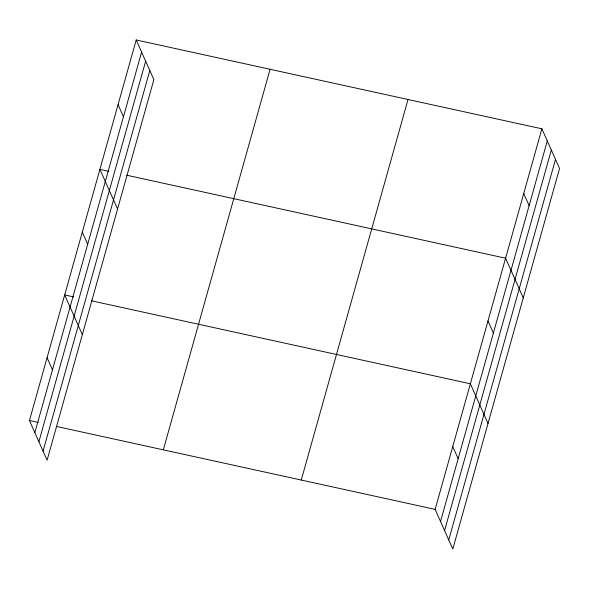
<?xml version="1.0" encoding="UTF-8"?>
<svg xmlns="http://www.w3.org/2000/svg" width="589" height="589" viewBox="0 0 589 589"><rect width="100%" height="100%" fill="white"/><g stroke="black" fill="none" stroke-linecap="round" stroke-linejoin="round"><path stroke-width="0.88" d="M136.206 39.964L153.869 79.625L47.113 460.186L29.45 420.524L136.206 39.964L541.887 128.814L559.55 168.476L452.794 549.036L435.131 509.375L541.887 128.814M34.847 432.635L141.603 52.075M38.889 441.728L145.652 61.168M43.063 451.093L149.82 70.533M163.322 449.841L270.086 69.281M301.259 480.05L408.015 99.489M440.528 521.486L547.284 140.926M444.577 530.579L551.333 150.018M448.744 539.944L555.501 159.391M108.832 171.303L99.909 169.352L117.572 209.021M126.687 175.213L505.59 258.203L523.253 297.872M73.603 296.893L64.68 294.934L82.342 334.604M91.457 300.802L470.361 383.785L488.023 423.454M29.45 420.524L38.373 422.475M56.227 426.384L435.131 509.375M523.739 193.509L529.136 205.627M487.979 320.998L493.368 333.109M452.75 446.58L458.139 458.698M118.058 104.658L123.454 116.777M82.298 232.147L87.687 244.258M47.068 357.729L52.458 369.848"/></g></svg>
